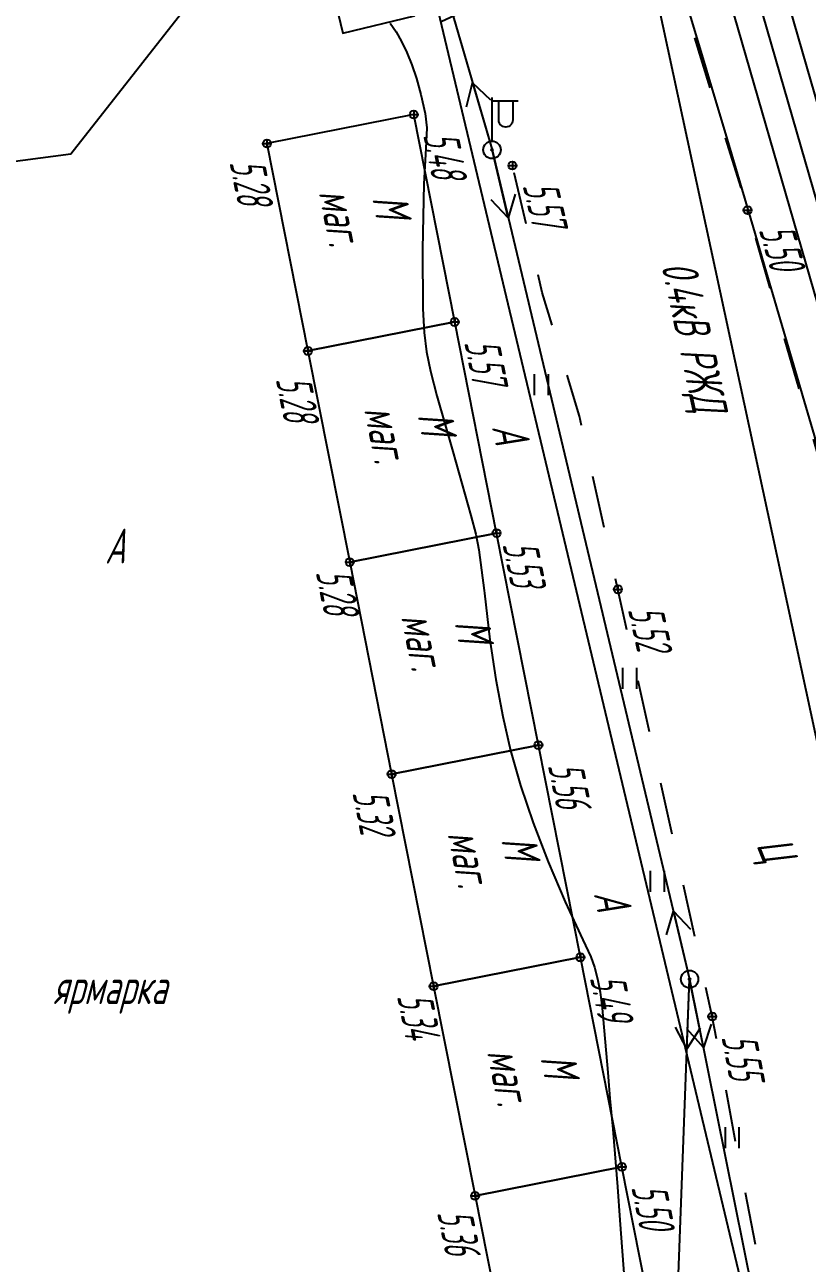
# Model space of a CAD drawing. Extents: x 1233805 to 1234355, y 654698 to 655114.
# Drawn here: x 1234114.77 to 1234137.18, y 654794.08 to 654829.59 of the extents above; entities that cross this region are included whole.
import ezdxf

# ---------------------------------------------------------------- set-up
doc = ezdxf.new("R2010")
doc.units = 0
doc.linetypes.add('ИИDash_15_15', pattern=[3, 1.5, -1.5])
for name, color, linetype, lineweight in [('ИИ_ГОРИЗОНТАЛИ_ОСН', 32, 'Continuous', 25), ('ИИ_ДОРОГИ_АД', 7, 'Continuous', 25), ('ИИ_ДОРОГИ_ЖД', 7, 'Continuous', 25), ('ИИ_ЛЭП_НН', 250, 'Continuous', 25), ('ИИ_ОТМЕТКИ', 7, 'Continuous', 25), ('ИИ_СТРОЕНИЕ', 7, 'Continuous', 25), ('ИИ_ТЕПЛОТРАССА', 5, 'Continuous', 25), ('ИИ_УГОДЬЯ', 7, 'Continuous', 25), ('ИИ_ЭЛЕКТРОКАБЕЛЬ_НН', 240, 'Continuous', 25)]:
    doc.layers.add(name, color=color, linetype=linetype, lineweight=lineweight)
doc.styles.add('VNIPISIMPLEXCUR', font='simplex.shx', dxfattribs={"width": 0.8, "oblique": 15})
doc.styles.add('ГОСТ 2.304 КУРСИВ', font='cs_gost2304.shx', dxfattribs={"oblique": 15})
doc.linetypes.add('ИИ051193', pattern='A,4,-2,[22,3dservice.shx,S=1,R=0,X=0,Y=0],8,[22,3dservice.shx,S=1,R=180,X=0,Y=0],-2,4', length=20)
doc.linetypes.add('ИИ05155', pattern='A,0,[41,3dservice.shx,S=3,R=0,X=0,Y=0],-12', length=12)
doc.linetypes.add('ИИ251225', pattern='A,2,-2,3,-0.6,["2Т",VNIPISIMPLEXCUR,S=2,R=0,X=0,Y=-1],-4.4,3,-2,8,-2,8,-2,6', length=43)

# ---------------------------------------------------------------- blocks, each defined once
blk = doc.blocks.new('ИИ05401')
at = {"color": 0, "linetype": 'Continuous', "lineweight": 25}
for points in [[(-0.4, 1.2), (-0.4, 0)], [(0.4, 1.2), (0.4, 0)]]:
    blk.add_lwpolyline(points, dxfattribs=at)
blk = doc.blocks.new('ИИ051081')
at = {"linetype": 'Continuous', "lineweight": 25}
blk.add_hatch(color=0, dxfattribs=at).paths.add_polyline_path([(-0.05, 0, 1), (0.05, 0, 1)])
at = {"color": 0, "linetype": 'Continuous', "lineweight": 25}
for radius in [0.5, 0.05]:
    blk.add_circle((0, 0), radius, dxfattribs=at)
blk = doc.blocks.new('ИИ0511015')
at = {"linetype": 'Continuous', "lineweight": 25}
blk.add_hatch(color=0, dxfattribs=at).paths.add_polyline_path([(-0.05, 0, 1), (0.05, 0, 1)])
at = {"color": 0, "linetype": 'Continuous', "lineweight": 25, "flags": 128}
for points in [[(0, 0.5), (0, 3)], [(0, 2.806), (1.5, 2.806)], [(1.184, 2.806), (1.184, 1.706), (1.174, 1.617), (1.144, 1.532), (1.096, 1.456), (1.033, 1.393), (0.957, 1.345), (0.873, 1.316), (0.784, 1.306), (0.695, 1.316), (0.61, 1.345), (0.534, 1.393), (0.471, 1.456), (0.423, 1.532), (0.394, 1.617), (0.384, 1.706), (0.384, 2.806)]]:
    blk.add_lwpolyline(points, dxfattribs=at)
at = {"color": 0, "linetype": 'Continuous', "lineweight": 25}
for radius in [0.5, 0.05]:
    blk.add_circle((0, 0), radius, dxfattribs=at)
blk = doc.blocks.new('ИИ051144')
at = {"color": 0, "linetype": 'Continuous', "lineweight": 25, "flags": 128}
for points in [[(4, 0), (0, 0)], [(2.775, 0.707), (4, 0), (2.775, -0.707)]]:
    blk.add_lwpolyline(points, dxfattribs=at)
blk = doc.blocks.new('PICKET')
at = {"color": 0, "linetype": 'Continuous', "lineweight": 25}
for p, q in [((-0.23, 0), (0.23, 0)), ((0, 0.23), (0, -0.23))]:
    blk.add_line(p, q, dxfattribs=at)
blk.add_circle((0, 0), 0.23, dxfattribs=at)
at = {"color": 0, "linetype": 'Continuous', "style": 'VNIPISIMPLEXCUR', "oblique": 15, "width": 0.8}
blk.add_attdef('OTMETKA', (1.25, 0.3), '', height=2, dxfattribs=at)
at = {"color": 8, "linetype": 'Continuous', "style": 'VNIPISIMPLEXCUR', "oblique": 15, "width": 0.8, "flags": 1}
blk.add_attdef('NOMER', (1.25, -2.7), '', height=2, dxfattribs=at)

msp = doc.modelspace()

# ---------------------------------------------------------------- linework, layer by layer
at = {"layer": 'ИИ_ГОРИЗОНТАЛИ_ОСН', "elevation": 5.5, "flags": 128}
for points in [[(1234145.419, 654790.603), (1234144.343, 654794.729), (1234143.329, 654798.381), (1234142.479, 654801.23), (1234141.522, 654804.226), (1234140.756, 654806.536), (1234140.491, 654807.332), (1234139.926, 654809.182), (1234139.875, 654809.357), (1234138.144, 654815.241), (1234138.124, 654815.309), (1234135.963, 654822.657), (1234135.684, 654823.61), (1234134.891, 654826.297), (1234132.56, 654834.128)], [(1234125.233, 654829.637), (1234125.403, 654829.387), (1234125.561, 654829.105), (1234125.708, 654828.792), (1234125.849, 654828.439), (1234125.982, 654828.045), (1234126.108, 654827.586), (1234126.235, 654827.041), (1234126.284, 654826.629), (1234126.258, 654826.041), (1234126.195, 654825.026), (1234126.154, 654823.158), (1234126.172, 654821.44), (1234126.209, 654820.763), (1234126.276, 654820.21), (1234126.385, 654819.66), (1234126.57, 654818.945), (1234127.027, 654817.349), (1234127.547, 654815.523), (1234127.683, 654814.981), (1234127.773, 654814.539), (1234127.922, 654813.371), (1234127.931, 654813.288), (1234128.088, 654811.954), (1234128.258, 654810.814), (1234128.456, 654809.753), (1234128.682, 654808.781), (1234128.97, 654807.778), (1234129.329, 654806.712), (1234129.756, 654805.593), (1234130.244, 654804.441), (1234130.754, 654803.35), (1234130.977, 654802.868), (1234131.083, 654802.567), (1234131.17, 654802.236), (1234131.244, 654801.85), (1234131.308, 654801.392), (1234131.471, 654799.548), (1234131.528, 654798.805), (1234131.606, 654797.928), (1234131.746, 654796.271), (1234131.812, 654795.318), (1234131.94, 654793.541)]]:
    msp.add_lwpolyline(points, dxfattribs=at)
at = {"layer": 'ИИ_ДОРОГИ_АД', "linetype": 'ИИDash_15_15', "flags": 128}
for points in [[(1234126.689, 654829.676), (1234127.329, 654829.972), (1234126.461, 654834.29), (1234126.777, 654834.512), (1234127.586, 654835.242), (1234127.29, 654837.879), (1234127.963, 654838.038), (1234125.426, 654845.827), (1234121.162, 654859.631), (1234118.578, 654867.881), (1234117.484, 654867.484), (1234116.967, 654867.881), (1234114.14, 654876.439), (1234115.869, 654876.956), (1234115.273, 654879.282), (1234114.57, 654879.467), (1234113.645, 654880.942), (1234113.021, 654884.241), (1234113.94, 654884.788), (1234112.99, 654888.387), (1234114.879, 654888.946), (1234116.065, 654888.425), (1234118.629, 654878.4), (1234120.638, 654871.643), (1234123.012, 654863.843), (1234125.938, 654854.842), (1234128.862, 654845.213), (1234131.822, 654836.098), (1234135.471, 654824.271), (1234140.427, 654806.922), (1234142.885, 654797.638), (1234146.516, 654784.081), (1234150.041, 654771.441), (1234150.666, 654769.382), (1234150.897, 654767.608), (1234151.142, 654764.927), (1234152.168, 654751.971), (1234152.086, 654749.149), (1234150.241, 654749.149), (1234149.545, 654748.878), (1234149.287, 654747.691), (1234149.485, 654744.069), (1234150.31, 654734.021), (1234151.83, 654725.792), (1234152.363, 654719.609), (1234152.756, 654716.684), (1234153.087, 654713.292), (1234153.459, 654712.216), (1234154.038, 654711.513), (1234154.765, 654711.141), (1234155.983, 654711.024), (1234158.109, 654711.076), (1234164.149, 654711.529)], [(1234135.701, 654791.83), (1234136.137, 654792.331), (1234135.172, 654797.338), (1234134.458, 654801.156), (1234133.379, 654806.088), (1234130.655, 654818.366), (1234129.588, 654821.908), (1234128.733, 654825.549), (1234127.697, 654825.443)]]:
    msp.add_lwpolyline(points, dxfattribs=at)
at = {"layer": 'ИИ_ДОРОГИ_АД', "flags": 128}
msp.add_lwpolyline([(1234130.598, 654776.779), (1234139.176, 654777.253), (1234135.701, 654791.83), (1234125.492, 654834.699), (1234118.559, 654832.98), (1234117.581, 654833.58), (1234117.09, 654834.136), (1234116.918, 654834.408), (1234116.673, 654835.145), (1234116.789, 654836.165), (1234117.409, 654836.901), (1234123.319, 654838.39), (1234123.067, 654839.187)], dxfattribs=at)
at = {"layer": 'ИИ_ДОРОГИ_ЖД', "linetype": 'ИИ05155', "flags": 128}
msp.add_lwpolyline([(1234116.703, 654895.026), (1234117.884, 654890.683), (1234120.817, 654880.456), (1234125.957, 654863.155), (1234128.162, 654855.915), (1234130.565, 654847.997), (1234134.692, 654834.066), (1234138.925, 654819.41), (1234140.64, 654813.158), (1234144.287, 654799.907), (1234148.569, 654784.148), (1234151.118, 654774.862), (1234155.195, 654760.234), (1234157.779, 654750.92), (1234158.424, 654748.494), (1234159.125, 654745.799), (1234160.408, 654740.598), (1234161.345, 654736.214), (1234161.965, 654733.178), (1234162.686, 654729.383), (1234163.478, 654724.756), (1234165.395, 654712.747), (1234165.679, 654710.943)], dxfattribs=at)
at = {"layer": 'ИИ_ДОРОГИ_ЖД'}
for points in [[(1234117.47, 654895.234), (1234118.65, 654890.897), (1234121.58, 654880.679), (1234126.719, 654863.384), (1234128.922, 654856.146), (1234131.326, 654848.225), (1234135.455, 654834.29), (1234139.69, 654819.626), (1234141.407, 654813.368), (1234145.054, 654800.116), (1234149.336, 654784.357), (1234151.885, 654775.074), (1234155.961, 654760.446), (1234158.547, 654751.124), (1234159.193, 654748.696), (1234159.896, 654745.994), (1234161.183, 654740.776), (1234162.124, 654736.377), (1234162.745, 654733.332), (1234163.469, 654729.525), (1234164.263, 654724.886), (1234166.18, 654712.872), (1234166.476, 654710.994)], [(1234115.936, 654894.817), (1234117.118, 654890.469), (1234120.054, 654880.233), (1234125.196, 654862.926), (1234127.401, 654855.683), (1234129.803, 654847.769), (1234133.929, 654833.843), (1234138.159, 654819.195), (1234139.873, 654812.948), (1234143.52, 654799.697), (1234147.802, 654783.938), (1234150.352, 654774.65), (1234154.429, 654760.021), (1234157.011, 654750.716), (1234157.656, 654748.292), (1234158.355, 654745.603), (1234159.633, 654740.419), (1234160.567, 654736.052), (1234161.185, 654733.024), (1234161.904, 654729.242), (1234162.694, 654724.626), (1234164.61, 654712.623), (1234164.882, 654710.892)]]:
    msp.add_lwpolyline(points, dxfattribs=at)
at = {"layer": 'ИИ_ЛЭП_НН', "elevation": -11.67, "flags": 128}
for points in [[(1234104.321, 654887.734), (1234124.425, 654838.815), (1234128.15, 654826.001), (1234133.809, 654802.226), (1234139.478, 654774.055), (1234141.888, 654758.144), (1234145.849, 654713.984)], [(1234093.371, 654773.568), (1234114.382, 654774.034), (1234132.775, 654774.541), (1234133.809, 654802.226)]]:
    msp.add_lwpolyline(points, dxfattribs=at)
at = {"layer": 'ИИ_СТРОЕНИЕ'}
for points in [[(1234122.794, 654833.833), (1234123.878, 654829.346), (1234125.925, 654829.84), (1234124.841, 654834.327)], [(1234127.083, 654821.066), (1234125.908, 654827.012), (1234121.702, 654826.181), (1234122.877, 654820.235)], [(1234122.877, 654820.235), (1234124.073, 654814.183), (1234128.279, 654815.014), (1234127.083, 654821.066)], [(1234124.073, 654814.183), (1234125.274, 654808.106), (1234129.48, 654808.937), (1234128.279, 654815.014)], [(1234125.274, 654808.106), (1234126.476, 654802.022), (1234130.682, 654802.853), (1234129.48, 654808.937)], [(1234126.476, 654802.022), (1234127.664, 654796.015), (1234131.87, 654796.846), (1234130.682, 654802.853)], [(1234127.664, 654796.015), (1234128.866, 654789.931), (1234133.072, 654790.762), (1234131.87, 654796.846)]]:
    msp.add_lwpolyline(points, close=True, dxfattribs=at)
at = {"layer": 'ИИ_ТЕПЛОТРАССА', "linetype": 'ИИ251225', "elevation": 25.52, "flags": 128}
msp.add_lwpolyline([(1233993.054, 654809.621), (1234024.354, 654813.78), (1234024.751, 654810.998), (1234028.542, 654811.539), (1234028.15, 654814.28), (1234116.084, 654825.883), (1234126.505, 654839.169), (1234120.846, 654858.805), (1234096.46, 654932.607), (1234095.08, 654937.177)], dxfattribs=at)
at = {"layer": 'ИИ_ЭЛЕКТРОКАБЕЛЬ_НН', "linetype": 'ИИ051193', "flags": 128}
msp.add_lwpolyline([(1234104.61, 654961.649), (1234152.102, 654740.983)], dxfattribs=at)

# ---------------------------------------------------------------- block references
at = {"layer": 'ИИ_ЛЭП_НН'}
for p, xscale, yscale, zscale, rotation in [((1234128.15, 654826.001, -11.67), 0.4999999999999996, 0.4999999999999996, 0.4999999999999996, 106.2107529826048), ((1234128.15, 654826.001, -11.67), 0.4999999999999997, 0.4999999999999997, 0.4999999999999997, 283.3885155413751), ((1234133.809, 654802.226, -11.67), 0.4999999999999996, 0.4999999999999996, 0.4999999999999996, 103.3885155423106), ((1234133.809, 654802.226, -11.67), 0.4999999999999992, 0.4999999999999992, 0.4999999999999992, 267.8615747603051), ((1234133.809, 654802.226, -11.67), 0.4999999999999997, 0.4999999999999997, 0.4999999999999997, 281.377101449086)]:
    msp.add_blockref('ИИ051144', p, dxfattribs=dict(at, xscale=xscale, yscale=yscale, zscale=zscale, rotation=rotation))
at = {"layer": 'ИИ_ЛЭП_НН', "xscale": 0.5, "yscale": 0.5, "zscale": 0.5}
for name, p in [('ИИ0511015', (1234128.15, 654826.001, -11.67)), ('ИИ051081', (1234133.809, 654802.226, -11.67))]:
    msp.add_blockref(name, p, dxfattribs=at)
at = {"layer": 'ИИ_ОТМЕТКИ'}
ref = msp.add_blockref('PICKET', (1234125.908, 654827.012, 5.481), dxfattribs=dict(at, xscale=0.5, yscale=0.5, zscale=0.5))
ref.add_attrib('OTMETKA', '5.48', (1234126.176, 654826.428, 5.481), dxfattribs={"layer": '0', "color": 0, "linetype": 'Continuous', "height": 1, "rotation": 281.1788, "style": 'ГОСТ 2.304 КУРСИВ', "oblique": 15, "width": 0.65})
ref = msp.add_blockref('PICKET', (1234121.702, 654826.181, 5.275), dxfattribs=dict(at, xscale=0.5, yscale=0.5, zscale=0.5))
ref.add_attrib('OTMETKA', '5.28', (1234120.626, 654825.642, 5.275), dxfattribs={"layer": '0', "color": 0, "linetype": 'Continuous', "height": 1, "rotation": 281.1788, "style": 'ГОСТ 2.304 КУРСИВ', "oblique": 15, "width": 0.65})
ref = msp.add_blockref('PICKET', (1234128.733, 654825.549, 5.571), dxfattribs=dict(at, xscale=0.5, yscale=0.5, zscale=0.5))
ref.add_attrib('OTMETKA', '5.57', (1234129.022, 654824.975, 5.571), dxfattribs={"layer": '0', "color": 0, "linetype": 'Continuous', "height": 1, "rotation": 283.21, "style": 'ГОСТ 2.304 КУРСИВ', "oblique": 15, "width": 0.65})
ref = msp.add_blockref('PICKET', (1234135.471, 654824.271, 5.501), dxfattribs=dict(at, xscale=0.5, yscale=0.5, zscale=0.5))
ref.add_attrib('OTMETKA', '5.50', (1234135.787, 654823.711, 5.501), dxfattribs={"layer": '0', "color": 0, "linetype": 'Continuous', "height": 1, "rotation": 285.944, "style": 'ГОСТ 2.304 КУРСИВ', "oblique": 15, "width": 0.65})
ref = msp.add_blockref('PICKET', (1234127.083, 654821.066, 5.566), dxfattribs=dict(at, xscale=0.5, yscale=0.5, zscale=0.5))
ref.add_attrib('OTMETKA', '5.57', (1234127.351, 654820.482, 5.566), dxfattribs={"layer": '0', "color": 0, "linetype": 'Continuous', "height": 1, "rotation": 281.1788, "style": 'ГОСТ 2.304 КУРСИВ', "oblique": 15, "width": 0.65})
ref = msp.add_blockref('PICKET', (1234122.877, 654820.235, 5.275), dxfattribs=dict(at, xscale=0.5, yscale=0.5, zscale=0.5))
ref.add_attrib('OTMETKA', '5.28', (1234121.95, 654819.425, 5.275), dxfattribs={"layer": '0', "color": 0, "linetype": 'Continuous', "height": 1, "rotation": 281.1788, "style": 'ГОСТ 2.304 КУРСИВ', "oblique": 15, "width": 0.65})
ref = msp.add_blockref('PICKET', (1234128.279, 654815.014, 5.53), dxfattribs=dict(at, xscale=0.5, yscale=0.5, zscale=0.5))
ref.add_attrib('OTMETKA', '5.53', (1234128.446, 654814.694, 5.53), dxfattribs={"layer": '0', "color": 0, "linetype": 'Continuous', "height": 1, "rotation": 281.1788, "style": 'ГОСТ 2.304 КУРСИВ', "oblique": 15, "width": 0.65})
ref = msp.add_blockref('PICKET', (1234124.073, 654814.183, 5.278), dxfattribs=dict(at, xscale=0.5, yscale=0.5, zscale=0.5))
ref.add_attrib('OTMETKA', '5.28', (1234123.097, 654813.892, 5.278), dxfattribs={"layer": '0', "color": 0, "linetype": 'Continuous', "height": 1, "rotation": 281.1788, "style": 'ГОСТ 2.304 КУРСИВ', "oblique": 15, "width": 0.65})
ref = msp.add_blockref('PICKET', (1234131.756, 654813.402, 5.523), dxfattribs=dict(at, xscale=0.5, yscale=0.5, zscale=0.5))
ref.add_attrib('OTMETKA', '5.52', (1234132.038, 654812.825, 5.523), dxfattribs={"layer": '0', "color": 0, "linetype": 'Continuous', "height": 1, "rotation": 282.5056, "style": 'ГОСТ 2.304 КУРСИВ', "oblique": 15, "width": 0.65})
ref = msp.add_blockref('PICKET', (1234129.48, 654808.937, 5.56), dxfattribs=dict(at, xscale=0.5, yscale=0.5, zscale=0.5))
ref.add_attrib('OTMETKA', '5.56', (1234129.748, 654808.353, 5.56), dxfattribs={"layer": '0', "color": 0, "linetype": 'Continuous', "height": 1, "rotation": 281.1788, "style": 'ГОСТ 2.304 КУРСИВ', "oblique": 15, "width": 0.65})
ref = msp.add_blockref('PICKET', (1234125.274, 654808.106, 5.316), dxfattribs=dict(at, xscale=0.5, yscale=0.5, zscale=0.5))
ref.add_attrib('OTMETKA', '5.32', (1234124.146, 654807.568, 5.316), dxfattribs={"layer": '0', "color": 0, "linetype": 'Continuous', "height": 1, "rotation": 281.1788, "style": 'ГОСТ 2.304 КУРСИВ', "oblique": 15, "width": 0.65})
ref = msp.add_blockref('PICKET', (1234130.682, 654802.853, 5.49), dxfattribs=dict(at, xscale=0.5, yscale=0.5, zscale=0.5))
ref.add_attrib('OTMETKA', '5.49', (1234130.95, 654802.269, 5.49), dxfattribs={"layer": '0', "color": 0, "linetype": 'Continuous', "height": 1, "rotation": 281.1788, "style": 'ГОСТ 2.304 КУРСИВ', "oblique": 15, "width": 0.65})
ref = msp.add_blockref('PICKET', (1234126.476, 654802.022, 5.336), dxfattribs=dict(at, xscale=0.5, yscale=0.5, zscale=0.5))
ref.add_attrib('OTMETKA', '5.34', (1234125.425, 654801.737, 5.336), dxfattribs={"layer": '0', "color": 0, "linetype": 'Continuous', "height": 1, "rotation": 281.1788, "style": 'ГОСТ 2.304 КУРСИВ', "oblique": 15, "width": 0.65})
ref = msp.add_blockref('PICKET', (1234134.458, 654801.156, 5.553), dxfattribs=dict(at, xscale=0.5, yscale=0.5, zscale=0.5))
ref.add_attrib('OTMETKA', '5.55', (1234134.72, 654800.569, 5.553), dxfattribs={"layer": '0', "color": 0, "linetype": 'Continuous', "height": 1, "rotation": 280.5943, "style": 'ГОСТ 2.304 КУРСИВ', "oblique": 15, "width": 0.65})
ref = msp.add_blockref('PICKET', (1234131.87, 654796.846, 5.504), dxfattribs=dict(at, xscale=0.5, yscale=0.5, zscale=0.5))
ref.add_attrib('OTMETKA', '5.50', (1234132.138, 654796.262, 5.504), dxfattribs={"layer": '0', "color": 0, "linetype": 'Continuous', "height": 1, "rotation": 281.1788, "style": 'ГОСТ 2.304 КУРСИВ', "oblique": 15, "width": 0.65})
ref = msp.add_blockref('PICKET', (1234127.664, 654796.015, 5.364), dxfattribs=dict(at, xscale=0.5, yscale=0.5, zscale=0.5))
ref.add_attrib('OTMETKA', '5.36', (1234126.573, 654795.535, 5.364), dxfattribs={"layer": '0', "color": 0, "linetype": 'Continuous', "height": 1, "rotation": 281.1788, "style": 'ГОСТ 2.304 КУРСИВ', "oblique": 15, "width": 0.65})
at = {"layer": 'ИИ_УГОДЬЯ', "xscale": 0.5, "yscale": 0.5, "zscale": 0.5}
for p in [(1234129.555, 654818.969), (1234132.088, 654810.547), (1234132.88, 654804.733), (1234135.024, 654797.38)]:
    msp.add_blockref('ИИ05401', p, dxfattribs=at)

# ---------------------------------------------------------------- texts
at = {"layer": 'ИИ_ДОРОГИ_АД', "style": 'ГОСТ 2.304 КУРСИВ', "oblique": 15, "width": 0.8}
for s, rotation, p in [('А', 281.1788, (1234128.143, 654818.061)), ('Ц', 291.7076, (1234135.713, 654806.075)), ('А', 281.1788, (1234131.059, 654804.681))]:
    msp.add_text(s, height=1, rotation=rotation, dxfattribs=at).set_placement(p)
msp.add_text('А', height=1, dxfattribs=at).set_placement((1234117.063, 654814.144))
at = {"layer": 'ИИ_СТРОЕНИЕ', "style": 'ГОСТ 2.304 КУРСИВ', "oblique": 15, "width": 0.8}
for s, p in [('маг.', (1234123.181, 654824.785)), ('М', (1234124.713, 654824.619)), ('маг.', (1234124.48, 654818.565)), ('М', (1234126.012, 654818.398)), ('маг.', (1234125.54, 654812.618)), ('М', (1234127.072, 654812.451)), ('маг.', (1234126.873, 654806.397)), ('М', (1234128.405, 654806.231)), ('маг.', (1234128.001, 654800.143)), ('М', (1234129.533, 654799.976))]:
    msp.add_text(s, height=1, rotation=281.1788, dxfattribs=at).set_placement(p)
at = {"layer": 'ИИ_УГОДЬЯ', "style": 'ГОСТ 2.304 КУРСИВ', "oblique": 15, "width": 0.8}
msp.add_text('ярмарка', height=1, dxfattribs=at).set_placement((1234115.582, 654801.51))
at = {"layer": 'ИИ_ЭЛЕКТРОКАБЕЛЬ_НН', "color": 7, "style": 'ГОСТ 2.304 КУРСИВ', "oblique": 15, "width": 0.8}
msp.add_text('0.4кВ РЖД', height=1, rotation=282.1037, dxfattribs=at).set_placement((1234132.993, 654822.701))

doc.saveas('drawing.dxf')
